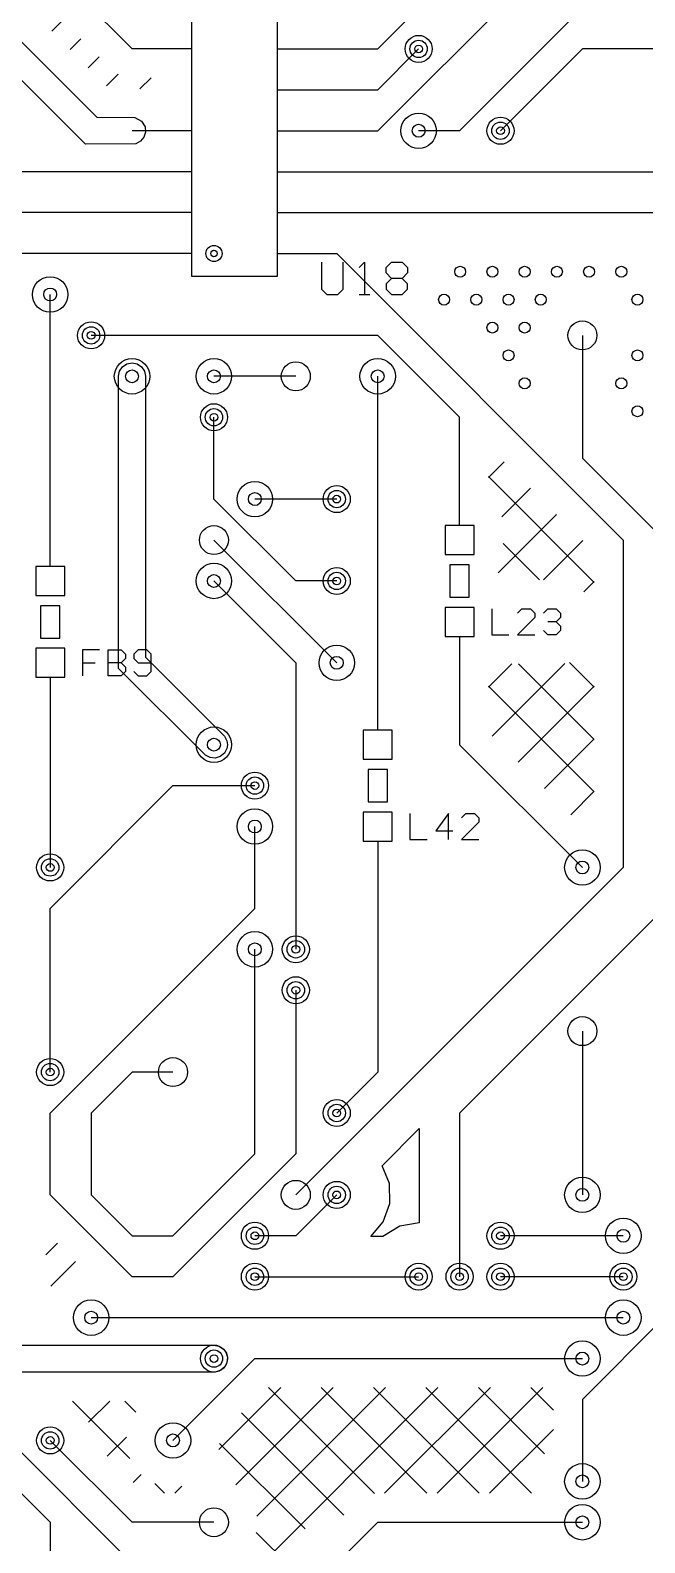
# Model space of a CAD drawing. Extents: x 7 to 280, y 7 to 360.
# Drawn here: x 194.96 to 214.02, y 202.56 to 249.5 of the extents above; entities that cross this region are included whole.
import ezdxf

# ---------------------------------------------------------------- set-up
doc = ezdxf.new("R2010")
doc.units = 0
doc.layers.add('SCORE', color=5, linetype='CONTINUOUS')

msp = doc.modelspace()

# ---------------------------------------------------------------- linework, layer by layer
at = {"layer": 'SCORE'}
for p, q in [((170.477, 273.347), (197.024, 246.8)), ((196.676, 245.96), (169.883, 272.753)), ((205.74, 246.38), (219.71, 260.35)), ((205.74, 248.92), (214.63, 257.81)), ((198.12, 248.92), (193.04, 254)), ((199.9615, 250.8885), (199.9615, 241.8715)), ((202.6285, 241.8715), (202.6285, 250.8885)), ((212.09, 250.19), (208.28, 246.38)), ((195.6295, 249.4673), (195.9647, 249.8025)), ((196.1952, 248.9016), (196.5304, 249.2368)), ((199.9615, 248.92), (198.12, 248.92)), ((202.6285, 248.92), (204.47, 248.92)), ((204.47, 248.92), (205.74, 248.92)), ((205.74, 247.65), (207.01, 248.92)), ((212.09, 248.92), (209.55, 246.38)), ((215.9, 248.92), (212.09, 248.92)), ((196.7608, 248.3359), (197.0961, 248.6711)), ((197.3265, 247.7702), (197.6875, 248.1312)), ((198.3645, 247.6769), (198.7077, 248.02)), ((202.6285, 247.65), (204.47, 247.65)), ((204.47, 247.65), (205.74, 247.65)), ((197.024, 246.8), (198.2019, 246.7919)), ((198.2019, 246.7919), (198.417, 246.677)), ((198.417, 246.677), (198.5219, 246.5019)), ((198.5219, 246.5019), (198.538, 246.3388)), ((198.2419, 245.9781), (196.676, 245.96)), ((199.9615, 246.38), (198.12, 246.38)), ((198.3864, 246.0553), (198.2419, 245.9781)), ((198.4904, 246.182), (198.3864, 246.0553)), ((198.538, 246.3388), (198.4904, 246.182)), ((202.6285, 246.38), (204.47, 246.38)), ((204.47, 246.38), (205.74, 246.38)), ((208.28, 246.38), (207.01, 246.38)), ((198.12, 245.11), (194.31, 245.11)), ((199.9615, 245.11), (198.12, 245.11)), ((202.6285, 245.11), (204.47, 245.11)), ((204.47, 245.11), (214.63, 245.11)), ((198.12, 243.84), (194.31, 243.84)), ((199.9615, 243.84), (198.12, 243.84)), ((202.6285, 243.84), (204.47, 243.84)), ((204.47, 243.84), (217.17, 243.84)), ((198.12, 242.57), (186.69, 242.57)), ((199.9615, 242.57), (198.12, 242.57)), ((202.6285, 242.57), (204.47, 242.57)), ((204, 242.3), (204, 241.4667)), ((204.47, 242.57), (213.36, 233.68)), ((204.6667, 241.4667), (204.6667, 242.3)), ((205.1667, 242.1333), (205.3333, 242.3)), ((205.3333, 242.3), (205.3333, 241.3)), ((206, 242.1333), (206.1667, 242.3)), ((206.1667, 242.3), (206.5, 242.3)), ((206.5, 242.3), (206.6667, 242.1333)), ((199.9615, 241.8715), (202.6285, 241.8715)), ((206, 241.9667), (206, 242.1333)), ((206.1667, 241.8), (206, 241.9667)), ((206.1667, 241.8), (206, 241.6333)), ((206.5, 241.8), (206.1667, 241.8)), ((206.6667, 241.9667), (206.5, 241.8)), ((206.6667, 241.6333), (206.5, 241.8)), ((206.6667, 242.1333), (206.6667, 241.9667)), ((195.58, 234.95), (195.58, 241.3)), ((204, 241.4667), (204.1667, 241.3)), ((204.1667, 241.3), (204.5, 241.3)), ((204.5, 241.3), (204.6667, 241.4667)), ((205.1667, 241.3), (205.5, 241.3)), ((206, 241.6333), (206, 241.4667)), ((206, 241.4667), (206.1667, 241.3)), ((206.1667, 241.3), (206.5, 241.3)), ((206.5, 241.3), (206.6667, 241.4667)), ((206.6667, 241.4667), (206.6667, 241.6333)), ((205.74, 240.03), (196.85, 240.03)), ((208.28, 237.49), (205.74, 240.03)), ((212.09, 240.03), (212.09, 236.22)), ((197.7, 238.76), (197.732, 238.9207)), ((197.732, 238.9207), (197.823, 239.057)), ((197.823, 239.057), (197.9593, 239.148)), ((197.9593, 239.148), (198.12, 239.18)), ((198.12, 239.18), (198.2807, 239.148)), ((198.2807, 239.148), (198.417, 239.057)), ((198.417, 239.057), (198.508, 238.9207)), ((198.508, 238.9207), (198.54, 238.76)), ((197.7, 229.696), (197.7, 238.76)), ((198.54, 238.76), (198.54, 230.044)), ((203.2, 238.76), (200.66, 238.76)), ((205.74, 229.87), (205.74, 238.76)), ((200.66, 234.95), (200.66, 237.49)), ((208.28, 236.22), (208.28, 237.49)), ((208.28, 234.13), (208.28, 236.22)), ((209.18, 235.6197), (209.6638, 236.1035)), ((212.09, 236.22), (217.17, 231.14)), ((209.18, 235.647), (212.46, 232.367)), ((209.5878, 234.4012), (210.4769, 235.2903)), ((195.58, 232.86), (195.58, 234.95)), ((203.2, 232.41), (200.66, 234.95)), ((204.47, 234.95), (201.93, 234.95)), ((209.48, 232.667), (211.2901, 234.4771)), ((208.73, 234.13), (207.83, 234.13)), ((207.83, 234.13), (207.83, 233.23)), ((208.73, 233.23), (208.73, 234.13)), ((200.66, 233.68), (204.47, 229.87)), ((209.63, 233.5707), (210.7607, 232.44)), ((210.8793, 232.44), (212.1033, 233.6639)), ((213.36, 233.68), (213.36, 223.52)), ((196.03, 232.86), (195.13, 232.86)), ((195.13, 232.86), (195.13, 231.96)), ((196.03, 231.96), (196.03, 232.86)), ((207.83, 233.23), (208.73, 233.23)), ((208.58, 232.91), (207.98, 232.91)), ((207.98, 232.91), (207.98, 231.91)), ((208.58, 231.91), (208.58, 232.91)), ((200.66, 232.41), (203.2, 229.87)), ((204.47, 232.41), (203.2, 232.41)), ((212.1381, 232.0724), (212.46, 232.3943)), ((195.13, 231.96), (196.03, 231.96)), ((207.98, 231.91), (208.58, 231.91)), ((195.88, 231.64), (195.28, 231.64)), ((195.28, 231.64), (195.28, 230.64)), ((195.88, 230.64), (195.88, 231.64)), ((208.73, 231.59), (207.83, 231.59)), ((207.83, 231.59), (207.83, 230.69)), ((208.73, 230.69), (208.73, 231.59)), ((209.28, 231.54), (209.28, 230.74)), ((210.08, 231.4067), (210.2133, 231.54)), ((210.2133, 231.54), (210.48, 231.54)), ((210.48, 231.54), (210.6133, 231.4067)), ((210.6133, 231.4067), (210.6133, 231.2733)), ((210.88, 231.4067), (211.0133, 231.54)), ((211.0133, 231.54), (211.28, 231.54)), ((211.28, 231.54), (211.4133, 231.4067)), ((211.4133, 231.4067), (211.4133, 231.2733)), ((210.6133, 231.2733), (210.08, 230.74)), ((211.28, 231.14), (211.0133, 231.14)), ((211.4133, 231.2733), (211.28, 231.14)), ((211.28, 231.14), (211.4133, 231.0067)), ((211.4133, 231.0067), (211.4133, 230.8733)), ((195.28, 230.64), (195.88, 230.64)), ((207.83, 230.69), (208.73, 230.69)), ((208.28, 230.69), (208.28, 228.6)), ((209.28, 230.74), (209.8133, 230.74)), ((210.08, 230.74), (210.6133, 230.74)), ((211.0133, 230.74), (210.88, 230.8733)), ((211.28, 230.74), (211.0133, 230.74)), ((211.4133, 230.8733), (211.28, 230.74)), ((196.03, 230.32), (195.13, 230.32)), ((195.13, 230.32), (195.13, 229.42)), ((196.03, 229.42), (196.03, 230.32)), ((197.1133, 230.27), (196.58, 230.27)), ((196.58, 230.27), (196.58, 229.47)), ((197.38, 229.47), (197.38, 230.27)), ((197.38, 230.27), (197.78, 230.27)), ((197.78, 230.27), (197.9133, 230.1367)), ((197.9133, 230.0033), (197.78, 229.87)), ((197.9133, 230.1367), (197.9133, 230.0033)), ((198.3133, 230.27), (198.18, 230.1367)), ((198.18, 230.1367), (198.18, 230.0033)), ((198.18, 230.0033), (198.3133, 229.87)), ((198.58, 230.27), (198.3133, 230.27)), ((198.54, 230.044), (200.9847, 227.5964)), ((198.7133, 230.1367), (198.58, 230.27)), ((198.7133, 229.6033), (198.7133, 230.1367)), ((196.58, 229.87), (196.98, 229.87)), ((197.78, 229.87), (197.38, 229.87)), ((200.3936, 227.0053), (197.7, 229.696)), ((197.78, 229.87), (197.9133, 229.7367)), ((197.9133, 229.6033), (197.78, 229.47)), ((197.9133, 229.7367), (197.9133, 229.6033)), ((198.18, 229.6033), (198.3133, 229.47)), ((198.3133, 229.87), (198.7133, 229.87)), ((198.58, 229.47), (198.7133, 229.6033)), ((203.2, 229.87), (203.2, 220.98)), ((205.74, 227.78), (205.74, 229.87)), ((209.18, 229.1143), (209.9057, 229.84)), ((209.2874, 227.5954), (211.5419, 229.8499)), ((210.108, 229.84), (212.46, 227.488)), ((211.6903, 229.884), (212.46, 229.1143)), ((195.13, 229.42), (196.03, 229.42)), ((195.58, 229.42), (195.58, 227.33)), ((197.78, 229.47), (197.38, 229.47)), ((198.3133, 229.47), (198.58, 229.47)), ((209.18, 229.1416), (212.46, 225.8616)), ((210.1006, 226.7822), (212.46, 229.1416)), ((208.28, 228.6), (208.28, 227.33)), ((206.19, 227.78), (205.29, 227.78)), ((205.29, 227.78), (205.29, 226.88)), ((206.19, 226.88), (206.19, 227.78)), ((195.58, 227.33), (195.58, 223.52)), ((200.9847, 227.5964), (201.0619, 227.4519)), ((201.0619, 227.2081), (200.9847, 227.0636)), ((201.0619, 227.4519), (201.08, 227.33)), ((201.08, 227.33), (201.0619, 227.2081)), ((208.28, 227.33), (212.09, 223.52)), ((210.9138, 225.969), (212.46, 227.5153)), ((200.5381, 226.9281), (200.3936, 227.0053)), ((200.7012, 226.912), (200.5381, 226.9281)), ((200.858, 226.9596), (200.7012, 226.912)), ((200.9847, 227.0636), (200.858, 226.9596)), ((205.29, 226.88), (206.19, 226.88)), ((206.04, 226.56), (205.44, 226.56)), ((205.44, 226.56), (205.44, 225.56)), ((206.04, 225.56), (206.04, 226.56)), ((195.58, 222.25), (199.39, 226.06)), ((199.39, 226.06), (201.93, 226.06)), ((211.7269, 225.1559), (212.46, 225.8889)), ((205.44, 225.56), (206.04, 225.56)), ((206.19, 225.24), (205.29, 225.24)), ((205.29, 225.24), (205.29, 224.34)), ((206.19, 224.34), (206.19, 225.24)), ((206.74, 225.19), (206.74, 224.39)), ((207.94, 225.19), (207.54, 224.6567)), ((207.94, 224.39), (207.94, 225.19)), ((208.34, 225.0567), (208.4733, 225.19)), ((208.8733, 224.9233), (208.34, 224.39)), ((208.4733, 225.19), (208.74, 225.19)), ((208.74, 225.19), (208.8733, 225.0567)), ((208.8733, 225.0567), (208.8733, 224.9233)), ((201.93, 222.25), (201.93, 224.79)), ((206.74, 224.39), (207.2733, 224.39)), ((207.54, 224.6567), (208.0733, 224.6567)), ((208.34, 224.39), (208.8733, 224.39)), ((205.29, 224.34), (206.19, 224.34)), ((205.74, 224.34), (205.74, 222.25)), ((213.36, 223.52), (203.2, 213.36)), ((215.9, 223.52), (208.28, 215.9)), ((195.58, 217.17), (195.58, 222.25)), ((195.58, 215.9), (201.93, 222.25)), ((205.74, 222.25), (205.74, 217.17)), ((201.93, 214.63), (201.93, 220.98)), ((203.2, 219.71), (203.2, 214.63)), ((212.09, 218.44), (212.09, 213.36)), ((198.12, 217.17), (196.85, 215.9)), ((199.39, 217.17), (198.12, 217.17)), ((205.74, 217.17), (204.47, 215.9)), ((195.58, 213.36), (195.58, 215.9)), ((196.85, 215.9), (196.85, 213.36)), ((208.28, 215.9), (208.28, 210.82)), ((205.8739, 214.2635), (207.03, 215.4199)), ((207.03, 215.4199), (207.03, 212.4893)), ((203.2, 214.63), (199.39, 210.82)), ((199.39, 212.09), (201.93, 214.63)), ((206.102, 213.7121), (205.8739, 214.2635)), ((206.1184, 213.0946), (206.102, 213.7121)), ((198.12, 210.82), (195.58, 213.36)), ((196.85, 213.36), (198.12, 212.09)), ((204.47, 213.36), (203.2, 212.09)), ((205.9126, 212.5194), (206.1184, 213.0946)), ((205.5295, 212.07), (205.9126, 212.5194)), ((206.4282, 212.385), (205.9032, 212.07)), ((207.03, 212.4893), (206.4282, 212.385)), ((195.4409, 211.4998), (195.8042, 211.863)), ((198.12, 212.09), (199.39, 212.09)), ((203.2, 212.09), (201.93, 212.09)), ((205.9032, 212.07), (205.5295, 212.07)), ((213.36, 212.09), (209.55, 212.09)), ((195.5958, 210.5234), (196.3699, 211.2974)), ((199.39, 210.82), (198.12, 210.82)), ((201.93, 210.82), (207.01, 210.82)), ((213.36, 210.82), (209.55, 210.82)), ((196.85, 209.55), (213.36, 209.55)), ((214.63, 209.55), (212.09, 207.01)), ((193.214, 208.7), (200.66, 208.7)), ((200.66, 208.7), (200.8207, 208.668)), ((200.8207, 208.668), (200.957, 208.577)), ((200.957, 208.577), (201.0304, 208.478)), ((201.0304, 208.478), (201.078, 208.3212)), ((204.47, 195.58), (191.77, 208.28)), ((199.39, 205.74), (201.93, 208.28)), ((200.9847, 208.0136), (200.858, 207.9096)), ((201.0619, 208.1581), (200.9847, 208.0136)), ((201.078, 208.3212), (201.0619, 208.1581)), ((201.93, 208.28), (212.09, 208.28)), ((200.7012, 207.862), (192.866, 207.86)), ((200.858, 207.9096), (200.7012, 207.862)), ((200.7763, 200.5465), (207.6097, 207.38)), ((200.8124, 205.4617), (202.7307, 207.38)), ((201.3417, 204.3647), (204.3571, 207.38)), ((201.9957, 203.3923), (205.9834, 207.38)), ((202.357, 207.38), (205.6427, 204.0943)), ((203.9833, 207.38), (207.2633, 204.1)), ((205.6097, 207.38), (208.8897, 204.1)), ((205.9561, 204.1), (209.2361, 207.38)), ((207.236, 207.38), (210.516, 204.1)), ((207.5824, 204.1), (210.8624, 207.38)), ((208.8624, 207.38), (210.9187, 205.3237)), ((210.4887, 207.38), (211.19, 206.6787)), ((212.09, 207.01), (212.09, 204.47)), ((196.2707, 206.9609), (198.0543, 205.1773)), ((196.7738, 206.3021), (197.4329, 206.9612)), ((197.8967, 206.9613), (198.2381, 206.6199)), ((201.5167, 206.5939), (204.6889, 203.4217)), ((209.2088, 204.1), (211.19, 206.0812)), ((193.04, 205.74), (195.58, 203.2)), ((198.12, 203.2), (195.58, 205.74)), ((197.3454, 205.2474), (197.9443, 205.8463)), ((200.8366, 205.6478), (203.4882, 202.9962)), ((198.1586, 204.4342), (198.4029, 204.6786)), ((198.8273, 204.4043), (199.1316, 204.1)), ((199.4507, 204.1), (199.6683, 204.3176)), ((195.58, 203.2), (195.58, 200.66)), ((200.66, 203.2), (198.12, 203.2)), ((201.9724, 202.8856), (203.0236, 201.8343)), ((204.47, 201.93), (205.74, 203.2)), ((205.74, 203.2), (212.09, 203.2))]:
    msp.add_line(p, q, dxfattribs=at)
for centre, radius in [((207.01, 248.92), 0.42), ((207.01, 248.92), 0.27), ((207.01, 248.92), 0.12), ((207.01, 246.38), 0.55), ((207.01, 246.38), 0.2), ((209.55, 246.38), 0.42), ((209.55, 246.38), 0.27), ((209.55, 246.38), 0.12), ((200.6615, 242.5715), 0.25), ((200.6615, 242.5715), 0.1), ((195.58, 241.3), 0.55), ((208.2989, 242.0056), 0.17), ((209.2989, 242.0056), 0.17), ((210.2989, 242.0056), 0.17), ((211.2989, 242.0056), 0.17), ((212.2989, 242.0056), 0.17), ((213.2989, 242.0056), 0.17), ((195.58, 241.3), 0.2), ((207.7989, 241.1396), 0.17), ((208.7989, 241.1396), 0.17), ((209.7989, 241.1396), 0.17), ((210.7989, 241.1396), 0.17), ((213.7989, 241.1396), 0.17), ((196.85, 240.03), 0.42), ((209.2989, 240.2736), 0.17), ((210.2989, 240.2736), 0.17), ((212.09, 240.03), 0.45), ((196.85, 240.03), 0.27), ((196.85, 240.03), 0.12), ((209.7989, 239.4076), 0.17), ((213.7989, 239.4076), 0.17), ((198.12, 238.76), 0.55), ((198.12, 238.76), 0.2), ((200.66, 238.76), 0.55), ((200.66, 238.76), 0.2), ((203.2, 238.76), 0.45), ((205.74, 238.76), 0.55), ((205.74, 238.76), 0.2), ((210.2989, 238.5416), 0.17), ((213.2989, 238.5416), 0.17), ((200.66, 237.49), 0.42), ((200.66, 237.49), 0.27), ((200.66, 237.49), 0.12), ((213.7989, 237.6756), 0.17), ((201.93, 234.95), 0.55), ((201.93, 234.95), 0.2), ((204.47, 234.95), 0.42), ((204.47, 234.95), 0.27), ((204.47, 234.95), 0.12), ((200.66, 233.68), 0.45), ((200.66, 232.41), 0.55), ((204.47, 232.41), 0.42), ((200.66, 232.41), 0.2), ((204.47, 232.41), 0.27), ((204.47, 232.41), 0.12), ((204.47, 229.87), 0.55), ((204.47, 229.87), 0.2), ((200.66, 227.33), 0.55), ((200.66, 227.33), 0.2), ((201.93, 226.06), 0.42), ((201.93, 226.06), 0.27), ((201.93, 226.06), 0.12), ((201.93, 224.79), 0.55), ((201.93, 224.79), 0.2), ((195.58, 223.52), 0.42), ((212.09, 223.52), 0.55), ((195.58, 223.52), 0.27), ((195.58, 223.52), 0.12), ((212.09, 223.52), 0.2), ((201.93, 220.98), 0.55), ((201.93, 220.98), 0.2), ((203.2, 220.98), 0.42), ((203.2, 220.98), 0.27), ((203.2, 220.98), 0.12), ((203.2, 219.71), 0.42), ((203.2, 219.71), 0.27), ((203.2, 219.71), 0.12), ((212.09, 218.44), 0.45), ((195.58, 217.17), 0.42), ((195.58, 217.17), 0.27), ((199.39, 217.17), 0.45), ((195.58, 217.17), 0.12), ((204.47, 215.9), 0.42), ((204.47, 215.9), 0.27), ((204.47, 215.9), 0.12), ((203.2, 213.36), 0.45), ((204.47, 213.36), 0.42), ((204.47, 213.36), 0.27), ((212.09, 213.36), 0.55), ((212.09, 213.36), 0.2), ((204.47, 213.36), 0.12), ((213.36, 212.09), 0.55), ((201.93, 212.09), 0.42), ((201.93, 212.09), 0.27), ((201.93, 212.09), 0.12), ((209.55, 212.09), 0.42), ((209.55, 212.09), 0.27), ((209.55, 212.09), 0.12), ((213.36, 212.09), 0.2), ((201.93, 210.82), 0.42), ((207.01, 210.82), 0.42), ((208.28, 210.82), 0.42), ((209.55, 210.82), 0.42), ((213.36, 210.82), 0.42), ((201.93, 210.82), 0.27), ((201.93, 210.82), 0.12), ((207.01, 210.82), 0.27), ((207.01, 210.82), 0.12), ((208.28, 210.82), 0.27), ((208.28, 210.82), 0.12), ((209.55, 210.82), 0.27), ((209.55, 210.82), 0.12), ((213.36, 210.82), 0.27), ((213.36, 210.82), 0.12), ((196.85, 209.55), 0.55), ((213.36, 209.55), 0.55), ((196.85, 209.55), 0.2), ((213.36, 209.55), 0.2), ((200.66, 208.28), 0.42), ((200.66, 208.28), 0.27), ((200.66, 208.28), 0.12), ((212.09, 208.28), 0.55), ((212.09, 208.28), 0.2), ((195.58, 205.74), 0.42), ((199.39, 205.74), 0.55), ((195.58, 205.74), 0.27), ((195.58, 205.74), 0.12), ((199.39, 205.74), 0.2), ((212.09, 204.47), 0.55), ((212.09, 204.47), 0.2), ((212.09, 203.2), 0.55), ((200.66, 203.2), 0.45), ((212.09, 203.2), 0.2)]:
    msp.add_circle(centre, radius, dxfattribs=at)

doc.saveas('drawing.dxf')
